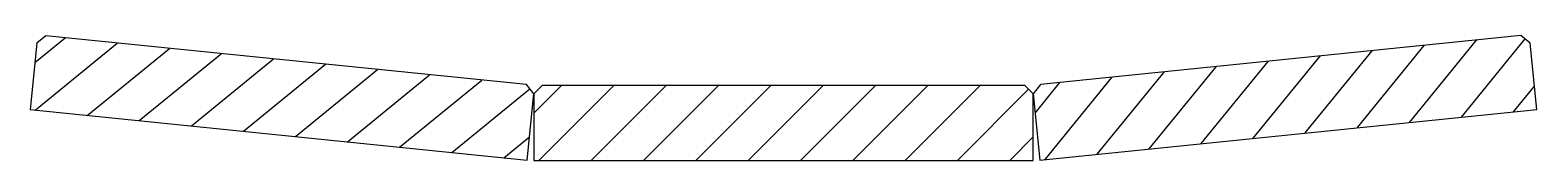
# Model space of a CAD drawing. Extents: x -0.004 to 0.901, y -0.07 to 0.005.
import ezdxf

# ---------------------------------------------------------------- set-up
doc = ezdxf.new("R2010")
doc.units = 0
doc.header["$LTSCALE"] = 0.0006
doc.header["$MEASUREMENT"] = 0
doc.layers.get('0').update_dxf_attribs({"linetype": 'CONTINUOUS'})

msp = doc.modelspace()

# ---------------------------------------------------------------- linework, layer by layer
for p, q in [((-0.00117, -0.01156), (0.01704, 0.00329)), ((-0.001, -0.0401), (0.04831, 0.00012)), ((0.82444, -0.04748), (0.86464, 0.00185)), ((0.85571, -0.04429), (0.8939, 0.00257)), ((0.03027, -0.04328), (0.07958, -0.00306)), ((0.06154, -0.04646), (0.11085, -0.00623)), ((0.73063, -0.05705), (0.77084, -0.00771)), ((0.7619, -0.05386), (0.80211, -0.00453)), ((0.79317, -0.05067), (0.83338, -0.00134)), ((0.09281, -0.04963), (0.14212, -0.00941)), ((0.12408, -0.05281), (0.17339, -0.01258)), ((0.15535, -0.05598), (0.20466, -0.01576)), ((0.63683, -0.06661), (0.67703, -0.01728)), ((0.6681, -0.06342), (0.7083, -0.01409)), ((0.69937, -0.06023), (0.73957, -0.0109)), ((0.18662, -0.05916), (0.23593, -0.01894)), ((0.21789, -0.06233), (0.2672, -0.02211)), ((0.29846, -0.04194), (0.31509, -0.02531)), ((0.30152, -0.07031), (0.34652, -0.02531)), ((0.33295, -0.07031), (0.37795, -0.02531)), ((0.36438, -0.07031), (0.40938, -0.02531)), ((0.39581, -0.07031), (0.44081, -0.02531)), ((0.42724, -0.07031), (0.47224, -0.02531)), ((0.45867, -0.07031), (0.50367, -0.02531)), ((0.4901, -0.07031), (0.5351, -0.02531)), ((0.52153, -0.07031), (0.56653, -0.02531)), ((0.59964, -0.04188), (0.61449, -0.02365)), ((0.60556, -0.0698), (0.64576, -0.02047)), ((0.88698, -0.04111), (0.89955, -0.02568)), ((0.24916, -0.06551), (0.29601, -0.0273)), ((0.55296, -0.07031), (0.59571, -0.02756)), ((0.28043, -0.06869), (0.29584, -0.05611)), ((0.5844, -0.07031), (0.59846, -0.05624))]:
    msp.add_line(p, q)
for points in [[(0, 0), (-0.00404, -0.0398), (0.29442, -0.07011), (0.29846, -0.03031), (0.294, -0.02483), (0.00548, 0.00447)], [(0.59846, -0.03031), (0.60252, -0.07011), (0.90097, -0.03968), (0.89692, 0.00011), (0.89144, 0.00458), (0.60293, -0.02483)], [(0.29846, -0.03031), (0.29846, -0.07031), (0.59846, -0.07031), (0.59846, -0.03031), (0.59346, -0.02531), (0.30346, -0.02531)]]:
    msp.add_lwpolyline(points, close=True)

doc.saveas('drawing.dxf')
